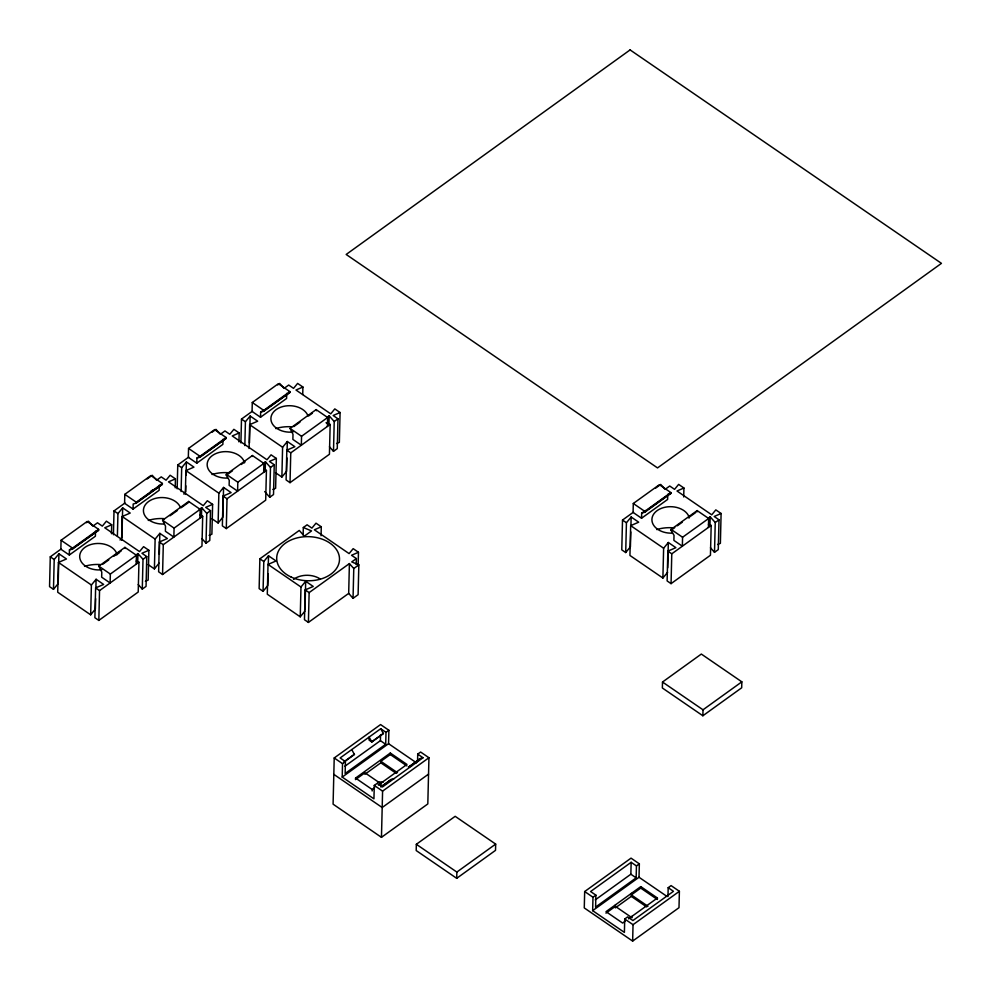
<?xml version="1.0" encoding="UTF-8"?>
<svg xmlns="http://www.w3.org/2000/svg" width="991" height="991" viewBox="0 0 991 991"><rect width="100%" height="100%" fill="white"/><g stroke="black" fill="none" stroke-linecap="round" stroke-linejoin="round"><path stroke-width="1.49" d="M61.256 548.915L50.281 556.831L49.55 586.635L53.477 589.323L58.196 583.6M53.477 589.323L54.208 559.519L58.915 553.783L66.471 558.974L58.444 562.417L57.713 592.234L90.664 614.816L95.371 609.081L95.632 598.651M58.221 582.101L58.915 553.783M69.32 555.01L69.444 549.943L72.541 549.039L98.617 530.247L98.629 529.355L87.146 521.477L61.07 540.268L60.847 549.212L69.32 555.01L95.396 536.23L95.52 531.164M72.541 549.039L72.554 548.134L98.629 529.355M90.664 614.816L91.395 585.012L96.102 579.277L103.659 584.455L95.619 587.911L94.888 617.715L98.827 620.416L138.22 592.023L138.951 562.219L136.201 561.079M95.879 588.22L96.102 579.277M98.852 566.171L101.788 572.117L101.664 577.183L110.125 582.981L110.348 574.049L136.424 555.257L124.928 547.379L98.852 566.171L110.348 574.049M98.827 620.416L99.546 590.599L138.951 562.219M111.475 533.74L111.698 524.796L106.409 521.167L102.333 526.122L97.502 522.802L92.869 526.147L88.496 521.216L86.477 522.678M113.432 534.756L114.015 510.91L125.002 502.994M117.396 535.958L117.941 513.598L122.661 507.863L130.217 513.053L122.178 516.497L121.596 540.343M122.661 507.863L121.93 537.679L120.047 539.971M133.054 509.089L133.178 504.023L136.275 503.118L162.351 484.326L162.375 483.435L150.88 475.556L124.804 494.348L124.593 503.292L133.054 509.089L159.13 490.31L159.254 485.243M124.928 547.379L125.213 548.481M136.275 503.118L136.3 502.214L162.375 483.435M136.201 564.201L136.424 555.257M137.737 562.529L137.947 553.585L135.532 555.332M145.38 581.283L148.154 580.094L148.873 550.29L141.936 553.263L146.779 556.583L146.049 586.387L142.283 589.1L143.014 559.296L137.947 553.585M148.055 564.548L154.398 568.896L155.129 539.092L159.836 533.356L167.392 538.534L159.353 541.99L158.634 571.795L162.561 574.495L201.966 546.103L202.684 516.299L199.947 515.159M159.328 554.229L159.836 533.356M162.598 520.25L165.522 526.196L165.398 531.263L173.859 537.06L174.082 528.129L200.157 509.337L188.674 501.458L162.598 520.25L174.082 528.129M162.561 574.495L163.292 544.691L202.684 516.299M175.221 487.82L175.432 478.876L170.142 475.246L166.079 480.201L161.236 476.882L156.603 480.226L152.23 475.296L147.163 478.95M177.166 488.836L177.748 464.99L188.736 457.074M181.105 491.524L181.687 467.678L186.395 461.942L193.951 467.133L185.912 470.576L185.329 494.422M185.812 485.801L185.664 491.759L183.781 494.051M186.06 475.358L186.395 461.942M196.788 463.169L196.912 458.102L200.009 457.198L226.084 438.406L226.109 437.514L214.613 429.636L188.55 448.428L188.327 457.371L196.788 463.169L222.864 444.389L222.987 439.323M181.192 507.726L188.649 502.363L188.674 501.458M200.009 457.198L200.033 456.306L226.109 437.514M199.934 518.281L200.157 509.337M201.47 516.608L201.693 507.665L199.278 509.411M209.113 535.363L211.888 534.174L212.619 504.369L205.67 507.342L210.513 510.662L209.782 540.467L206.017 543.179L206.747 513.375L201.693 507.665M211.801 518.64L218.131 522.975L218.862 493.171L223.57 487.436L231.126 492.614L223.099 496.07L222.368 525.874L226.295 528.575L265.699 500.182L266.43 470.378L263.68 469.239M223.57 487.436L222.851 517.24L218.131 522.975M263.891 463.416L237.815 482.208L237.605 491.152L229.132 485.342L229.255 480.276L226.307 475.222L226.332 474.33L252.408 455.538L263.891 463.416L263.668 472.36M226.295 528.575L227.026 498.77L266.43 470.378M238.955 441.899L239.165 432.956L233.876 429.326L229.813 434.281L224.969 430.961L220.336 434.306L215.976 429.376L211.913 432.299M240.912 442.915L241.494 419.069L252.47 411.154M244.839 445.603L245.421 421.757L250.128 416.034L257.685 421.212L249.645 424.656L249.063 448.502M249.472 442.853L250.128 416.034M260.522 417.248L260.645 412.182L263.742 411.277L289.818 392.486L289.843 391.594L278.36 383.715L252.284 402.507L252.061 411.451L260.522 417.248L286.597 398.469L286.721 393.402M252.383 456.442L252.408 455.538M303.135 534.967L303.32 527.522L311.558 530.928L304.324 536.143L299.27 530.433L259.865 558.825L259.134 588.629L263.061 591.33L267.781 585.594L268.065 573.678M263.742 411.277L263.767 410.385L289.843 391.594M265.204 470.688L265.427 461.744L263.011 463.491M263.061 591.33L263.792 561.525L268.499 555.79L276.055 560.968L268.028 564.424L267.297 594.228L300.248 616.823L304.955 611.088M272.847 489.443L275.622 488.253L276.353 458.449L269.416 461.422L274.247 464.742L273.516 494.546L269.75 497.259L270.481 467.455L265.427 461.744M268.288 564.734L268.499 555.79M275.535 472.719L281.878 477.055L282.596 447.251L287.316 441.515L294.872 446.693L286.833 450.149L286.102 479.954L290.029 482.654L329.433 454.262L330.164 424.458L326.039 422.748M286.907 457.916L286.585 471.32L281.878 477.055M287.093 450.459L287.316 441.515M290.066 428.409L293.002 434.355L292.878 439.422L301.338 445.232L301.549 436.288L327.625 417.496L316.141 409.617L290.066 428.409L301.549 436.288M290.029 482.654L290.759 452.85L330.164 424.458M302.726 394.492L302.912 387.035L297.622 383.406L293.547 388.361L288.715 385.041L284.083 388.385L279.71 383.455L277.678 384.917M300.248 616.823L300.979 587.006L305.686 581.283L313.243 586.461L305.203 589.905L304.472 619.722L308.412 622.41L348.683 593.398L349.402 563.594L309.13 592.606L308.412 622.41M304.993 609.601L305.686 581.283M316.141 409.617L316.426 410.72M321.059 535.735L321.282 526.791L315.993 523.174L311.917 528.116L307.086 524.809L303.32 527.522M327.414 426.44L327.625 417.496M328.938 424.767L329.161 415.824L326.745 417.57M336.581 443.522L339.356 442.333L340.086 412.529L333.149 415.502L337.981 418.821L337.262 448.626L333.496 451.339L334.215 421.534L329.161 415.824M417.731 754.114L423.021 757.743L382.464 786.965L377.175 783.336L374.276 785.429L373.941 798.845L342.205 777.08L388.559 743.684L388.893 730.268L380.569 724.57L334.215 757.966L333.087 804.172L381.461 837.333L427.815 803.936L428.942 757.731L420.63 752.033L417.731 754.114L417.545 761.571M342.205 777.08L342.539 763.665L345.425 761.583L340.136 757.954L380.705 728.732L385.995 732.361L385.697 744.278L345.141 773.5L345.425 761.583M358.135 565.7L358.457 552.284L351.52 555.27L356.364 558.577L351.718 561.922L358.841 564.87L358.11 594.674L353.044 598.329L353.775 568.524L349.402 563.594M356.215 564.548L356.364 558.577M351.731 749.605L354.431 754.485L345.165 761.175M378.389 785.021L406.954 764.445L390.318 753.036L355.558 778.084L355.521 779.583L364.936 772.794L381.56 784.191M371.811 741.962L369.11 737.081L369.036 740.066L371.811 741.962L383.406 733.613L380.705 728.732M372.145 790.979L372.182 789.493L374.672 787.696M344.769 766.34L380.408 740.661L380.556 734.69M364.899 774.281L380.829 762.81L380.866 761.311L390.281 754.535L390.318 753.036M381.461 837.333L382.588 791.128L428.942 757.731M394.046 778.616L391.21 779.459L381.931 786.371M420.184 758.586L408.589 767.17L420.184 758.586L423.021 757.743M416.344 844.295L416.195 850.551L456.702 878.323L495.525 850.352L495.673 844.097L455.166 816.324L416.344 844.295L456.851 872.068L456.702 878.323M668.182 887.688L673.471 891.318L632.915 920.54L627.625 916.91L624.726 918.991L624.404 932.407L592.655 910.655L639.009 877.258L639.344 863.842L631.032 858.144L584.678 891.541L584.269 907.929L632.642 941.091L678.996 907.694L679.392 891.293L671.08 885.595L668.182 887.688L667.971 896.632M592.655 910.655L592.99 897.239L595.888 895.146L590.599 891.528L631.156 862.306L636.445 865.923L636.148 877.853L595.591 907.075L595.888 895.146M633.484 512.136L622.509 520.052L621.778 549.856L625.705 552.544L630.412 546.821L630.784 531.907M615.423 904.87L615.349 907.855L631.292 896.372L631.366 893.387M625.705 552.544L626.436 522.74L631.143 517.005L638.7 522.195L630.672 525.639L629.942 555.456L662.892 578.038L667.6 572.303M630.933 525.948L631.143 517.005M670.833 493.468L670.857 492.577L659.374 484.698L633.299 503.49L633.076 512.421L641.549 518.231L667.624 499.439L667.748 494.373L670.833 493.468L644.769 512.248L641.673 513.165L641.549 518.231M595.219 899.902L630.858 874.223L631.156 862.306M632.047 916.266L632.01 917.765L615.386 906.369L605.972 913.145M632.642 941.091L633.038 924.69L679.392 891.293M644.769 512.248L644.782 511.356L670.857 492.577M640.743 888.097L640.781 886.611L657.405 898.007L657.367 899.494L640.743 888.097L631.329 894.885L647.953 906.282M662.892 578.038L663.623 548.234L668.33 542.498L675.887 547.676L667.847 551.132L667.116 580.937L671.056 583.637L710.448 555.245L711.179 525.441L708.429 524.301M662.508 682.031L662.36 687.989L702.867 715.762L741.689 687.791L741.838 681.833L701.331 654.06L662.508 682.031L703.015 709.804L702.867 715.762M667.711 567.831L668.33 542.498M708.652 518.479L682.576 537.258L682.353 546.202L673.892 540.405L674.016 535.338L671.068 530.284L671.08 529.392L697.156 510.6L708.652 518.479L708.429 527.423M671.056 583.637L671.774 553.82L711.179 525.441M683.703 496.962L683.926 488.018L678.637 484.388L674.561 489.343L669.73 486.024L665.097 489.368L660.724 484.438L655.658 488.092M697.156 510.6L697.441 511.703M709.965 525.75L710.175 516.807L707.76 518.553M717.595 544.505L720.383 543.316L721.101 513.499L714.164 516.484L719.008 519.804L718.277 549.609L714.511 552.321L715.242 522.517L710.175 516.807M154.398 568.896L159.105 563.161M69.444 549.943L71.922 548.159M150.558 491.499L153.048 489.715M196.912 458.102L199.402 456.318M260.645 412.182L263.135 410.398M72.232 548.828L98.617 530.247M135.965 502.908L162.351 484.326M199.711 456.987L226.084 438.406M264.684 410.175L289.818 392.486M102.556 564.375L108.775 559.903M113.73 556.323L121.187 550.959M170.018 515.778L177.476 510.415M226.307 475.222L232.513 470.75M241.209 464.494L244.938 461.806M293.77 426.613L299.976 422.141M308.672 415.886L312.4 413.197M116.517 554.749L119.007 552.953M143.014 559.296L146.779 556.583M206.747 513.375L210.513 510.662M270.481 467.455L274.247 464.742M334.215 421.534L337.981 418.821M353.775 568.524L358.841 564.87M641.673 513.165L645.389 510.476M648.188 509.362L670.535 493.258M344.013 761.757L354.444 754.25M371.823 741.726L383.406 733.377M385.995 732.361L388.893 730.268M671.068 530.284L674.784 527.596M677.274 525.812L682.242 522.232M688.448 517.76L695.893 512.397M715.242 522.517L719.008 519.804M380.779 786.965L391.21 779.459M428.546 774.12L382.192 807.516L333.818 774.367M456.851 872.068L495.673 844.097M703.015 709.804L741.838 681.833M636.445 865.923L639.344 863.842M640.781 886.611L606.009 911.658L622.633 923.055L624.987 921.357M628.517 918.818L657.405 898.007M302.912 387.035L295.962 390.02L330.734 413.854L334.797 408.899L340.086 412.529M239.165 432.956L232.228 435.941L266.988 459.774L271.063 454.819L276.353 458.449M175.432 478.876L168.495 481.861L203.254 505.683L207.33 500.74L212.619 504.369M111.698 524.796L104.761 527.782L139.52 551.603L143.584 546.66L148.873 550.29M321.282 526.791L314.345 529.776L349.105 553.61L353.168 548.655L358.457 552.284M683.926 488.018L676.989 490.991L711.749 514.825L715.812 509.882L721.101 513.499M408.589 766.935L411.438 766.093M633.299 503.49L644.782 511.356M671.08 529.392L682.576 537.258M622.509 520.052L626.436 522.74M630.672 525.639L663.623 548.234M667.847 551.132L671.774 553.82M252.284 402.507L263.767 410.385M241.494 419.069L245.421 421.757M249.645 424.656L282.596 447.251M286.833 450.149L290.759 452.85M188.55 448.428L200.033 456.306M226.332 474.33L237.815 482.208M177.748 464.99L181.687 467.678M185.912 470.576L218.862 493.171M223.099 496.07L227.026 498.77M259.865 558.825L263.792 561.525M268.028 564.424L300.979 587.006M305.203 589.905L309.13 592.606M124.804 494.348L136.3 502.214M114.015 510.91L117.941 513.598M122.178 516.497L155.129 539.092M159.353 541.99L163.292 544.691M639.009 877.258L666.943 896.397M630.858 874.223L636.148 877.853M631.292 896.372L646.727 906.951M388.559 743.684L416.493 762.835M380.408 740.661L385.697 744.278M390.281 754.535L406.917 765.932M584.678 891.541L592.99 897.239M624.726 918.991L633.038 924.69M61.07 540.268L72.554 548.134M380.866 761.311L397.502 772.72M380.829 762.81L396.276 773.389M50.281 556.831L54.208 559.519M58.444 562.417L91.395 585.012M95.619 587.911L99.546 590.599M334.215 757.966L342.539 763.665M374.276 785.429L382.588 791.128M355.558 778.084L372.182 789.493M710.46 547.763L714.511 552.321M329.446 446.78L333.496 451.339M264.696 491.561L269.75 497.259M348.683 593.398L353.044 598.329M201.966 538.621L206.017 543.179M138.232 584.541L142.283 589.1M377.707 782.048A31.402 22.05 1.4 0 1 383.183 782.11M163.911 523.991A18.841 13.23 1.4 0 1 143.621 512.471A18.841 13.23 1.4 0 1 158.449 497.779A18.841 13.23 1.4 0 1 180.461 507.578M148.266 520.436A31.402 22.05 1.4 0 1 164.271 518.652M101.8 569.775A18.841 13.23 1.4 0 1 79.974 558.775A18.841 13.23 1.4 0 1 95.247 543.625A18.841 13.23 1.4 0 1 117.087 554.638M84.52 566.356A31.402 22.05 1.4 0 1 100.537 564.573M227.645 478.071A18.841 13.23 1.4 0 1 207.28 466.166A18.841 13.23 1.4 0 1 223.272 451.735A18.841 13.23 1.4 0 1 244.554 462.797M212 474.516A31.402 22.05 1.4 0 1 228.004 472.732M293.014 432.014A18.841 13.23 1.4 0 1 271.286 421.398A18.841 13.23 1.4 0 1 285.396 406.013A18.841 13.23 1.4 0 1 307.941 415.749M275.733 428.595A31.402 22.05 1.4 0 1 291.738 426.811M672.393 533.133A18.841 13.23 1.4 0 1 652.041 521.229A18.841 13.23 1.4 0 1 668.021 506.797A18.841 13.23 1.4 0 1 689.315 517.859M656.748 529.578A31.402 22.05 1.4 0 1 672.765 527.794M293.509 579.388A18.841 13.23 1.4 0 1 320.13 578.93M630.09 49.909L346.169 254.464L657.529 467.913L941.45 263.358L630.09 49.909M291.205 577.084A31.402 22.05 1.4 0 0 339.479 560.076A31.402 22.05 1.4 0 0 293.646 538.943A31.402 22.05 1.4 0 0 291.205 577.084"/></g></svg>
